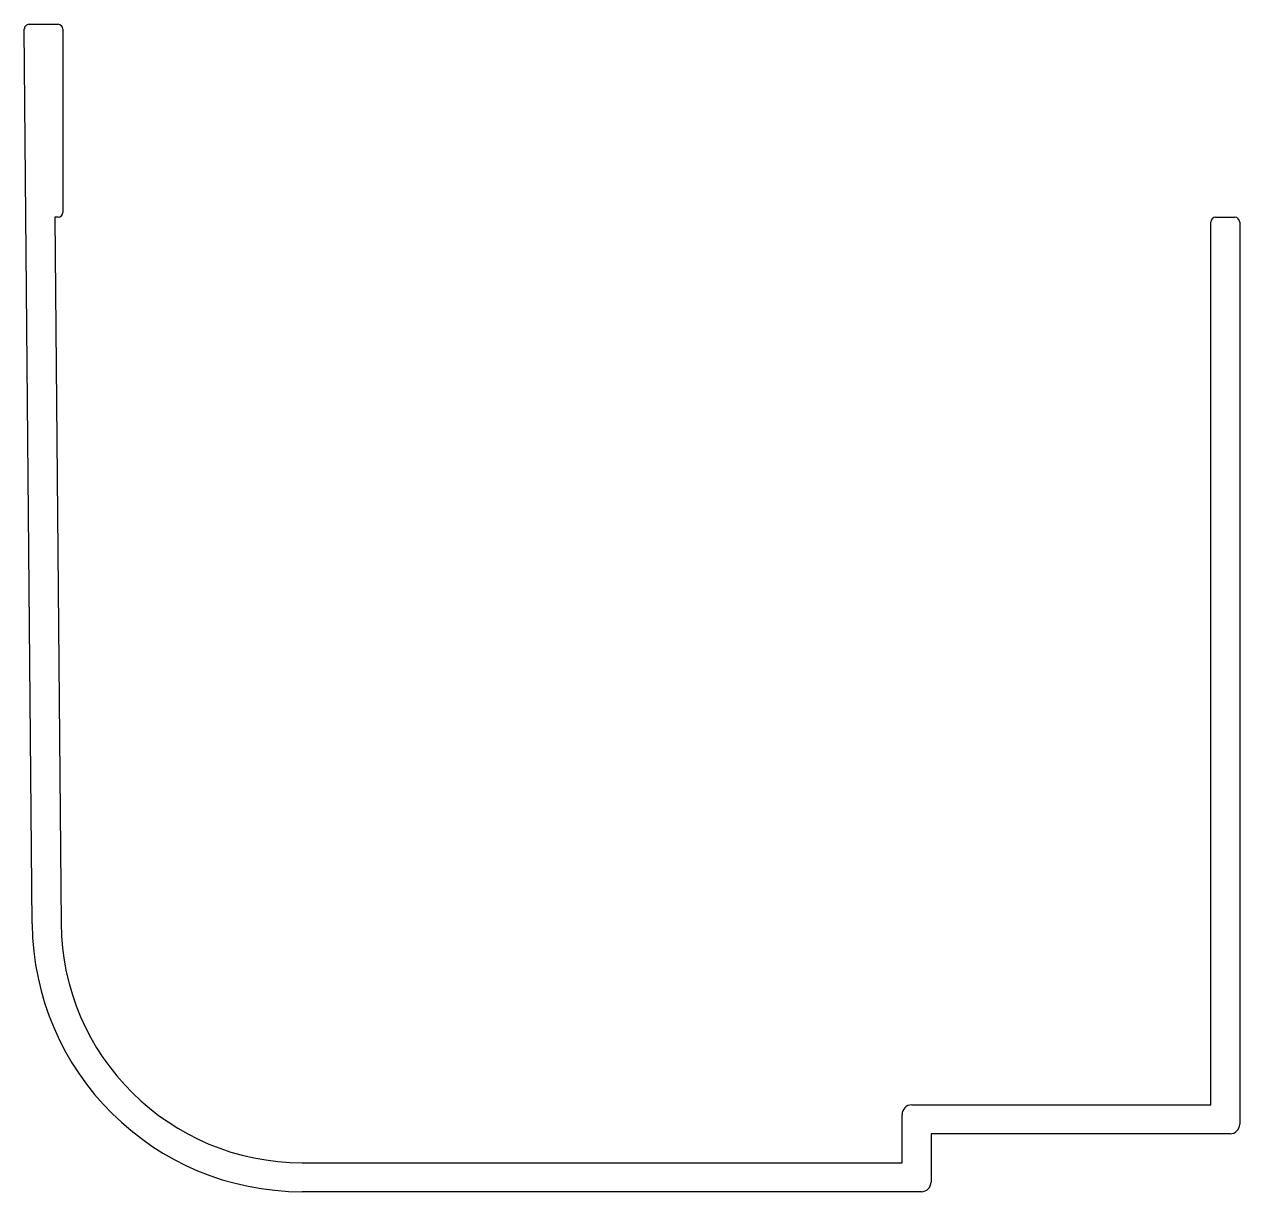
# Model space of a CAD drawing. Extents: x 2.5 to 65.5, y 1.7 to 62.2.
import ezdxf

# ---------------------------------------------------------------- set-up
doc = ezdxf.new("R2010")
doc.units = 0
doc.layers.get('0').update_dxf_attribs({"linetype": 'CONTINUOUS'})

msp = doc.modelspace()

# ---------------------------------------------------------------- linework, layer by layer
for p, q in [((2.885, 15.612), (2.48, 61.982)), ((2.73, 62.234), (4.228, 62.234)), ((4.478, 61.984), (4.478, 52.484)), ((4.065, 52.234), (4.385, 15.625)), ((4.228, 52.234), (4.065, 52.234)), ((63.978, 6.234), (63.978, 51.984)), ((64.228, 52.234), (65.228, 52.234)), ((65.478, 51.984), (65.478, 5.234)), ((47.978, 3.234), (47.978, 5.734)), ((48.478, 6.234), (63.978, 6.234)), ((49.478, 4.734), (49.478, 2.234)), ((64.978, 4.734), (49.478, 4.734)), ((16.884, 3.234), (47.978, 3.234)), ((48.978, 1.734), (16.884, 1.734))]:
    msp.add_line(p, q)
for centre, radius, start, end in [((2.73, 61.984), 0.25, 90, 180.5), ((4.228, 61.984), 0.25, 360, 90), ((4.228, 52.484), 0.25, 270, 0), ((64.228, 51.984), 0.25, 90, 180), ((65.228, 51.984), 0.25, 360, 90), ((16.884, 15.734), 14, 180.5, 270), ((16.884, 15.734), 12.5, 180.5, 270), ((48.478, 5.734), 0.5, 90, 180), ((64.978, 5.234), 0.5, 270, 0), ((48.978, 2.234), 0.5, 270, 0)]:
    msp.add_arc(centre, radius, start, end)

doc.saveas('drawing.dxf')
